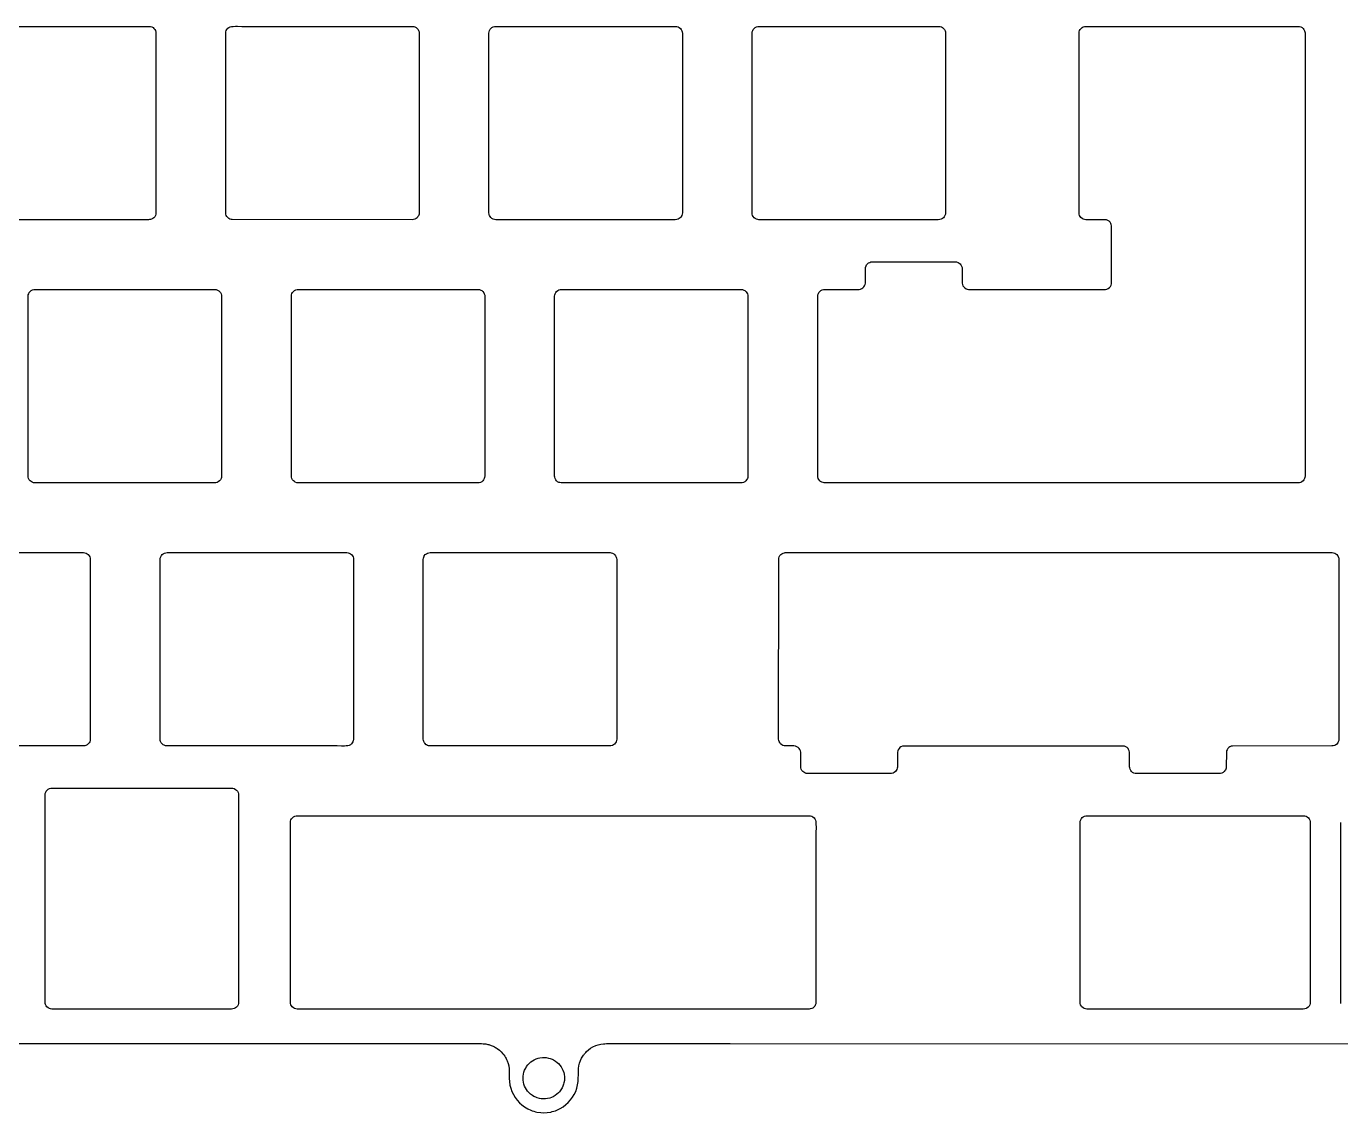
# Model space of a CAD drawing. Extents: x 6 to 353, y 2 to 332.
# Drawn here: x 193.6 to 288.8, y 202.5 to 281.2 of the extents above; entities that cross this region are included whole.
import ezdxf

# ---------------------------------------------------------------- set-up
doc = ezdxf.new("R2010")
doc.units = 0
doc.layers.get('0').update_dxf_attribs({"linetype": 'CONTINUOUS'})

msp = doc.modelspace()

# ---------------------------------------------------------------- linework, layer by layer
for p, q in [((189.502, 281.15), (202.501, 281.15)), ((202.501, 281.15), (202.606, 281.138)), ((202.606, 281.138), (202.696, 281.11)), ((202.696, 281.11), (202.789, 281.057)), ((202.789, 281.057), (202.853, 281.003)), ((202.853, 281.003), (202.914, 280.93)), ((202.914, 280.93), (202.962, 280.84)), ((202.962, 280.84), (202.991, 280.738)), ((202.991, 280.738), (203, 280.648)), ((208.05, 267.65), (208.051, 280.659)), ((208.051, 280.659), (208.063, 280.759)), ((208.063, 280.759), (208.089, 280.843)), ((208.089, 280.843), (208.138, 280.932)), ((208.138, 280.932), (208.208, 281.013)), ((208.208, 281.013), (208.285, 281.073)), ((208.285, 281.073), (208.362, 281.113)), ((208.362, 281.113), (208.457, 281.141)), ((221.552, 281.15), (221.656, 281.138)), ((221.656, 281.138), (221.746, 281.109)), ((221.746, 281.109), (221.829, 281.064)), ((221.829, 281.064), (221.904, 281.003)), ((221.904, 281.003), (221.967, 280.925)), ((221.967, 280.925), (222.012, 280.841)), ((222.012, 280.841), (222.041, 280.745)), ((222.041, 280.745), (222.05, 280.648)), ((227.1, 267.65), (227.101, 280.659)), ((227.101, 280.659), (227.112, 280.756)), ((227.112, 280.756), (227.139, 280.843)), ((227.139, 280.843), (227.19, 280.935)), ((227.19, 280.935), (227.25, 281.006)), ((227.25, 281.006), (227.322, 281.065)), ((227.322, 281.065), (227.41, 281.112)), ((227.41, 281.112), (227.512, 281.141)), ((227.512, 281.141), (227.605, 281.15)), ((227.605, 281.15), (240.603, 281.15)), ((240.603, 281.15), (240.705, 281.138)), ((240.705, 281.138), (240.793, 281.111)), ((240.793, 281.111), (240.878, 281.066)), ((240.878, 281.066), (240.957, 281)), ((240.957, 281), (241.016, 280.926)), ((241.016, 280.926), (241.064, 280.835)), ((241.064, 280.835), (241.09, 280.749)), ((241.09, 280.749), (241.1, 280.637)), ((246.15, 267.65), (246.151, 280.659)), ((246.151, 280.659), (246.162, 280.754)), ((246.162, 280.754), (246.194, 280.853)), ((246.194, 280.853), (246.236, 280.93)), ((246.236, 280.93), (246.297, 281.003)), ((246.297, 281.003), (246.373, 281.066)), ((246.373, 281.066), (246.464, 281.113)), ((246.464, 281.113), (246.562, 281.141)), ((246.562, 281.141), (246.655, 281.15)), ((246.655, 281.15), (259.664, 281.148)), ((259.664, 281.148), (259.75, 281.14)), ((259.75, 281.14), (259.857, 281.103)), ((259.857, 281.103), (259.932, 281.062)), ((259.932, 281.062), (260.012, 280.993)), ((260.012, 280.993), (260.068, 280.923)), ((260.068, 280.923), (260.114, 280.835)), ((260.114, 280.835), (260.14, 280.747)), ((260.14, 280.747), (260.15, 280.648)), ((269.81, 267.65), (269.811, 280.659)), ((269.811, 280.659), (269.822, 280.755)), ((269.822, 280.755), (269.851, 280.847)), ((269.851, 280.847), (269.897, 280.931)), ((269.897, 280.931), (269.959, 281.005)), ((269.959, 281.005), (270.035, 281.067)), ((270.035, 281.067), (270.121, 281.112)), ((270.121, 281.112), (270.217, 281.141)), ((285.681, 281.149), (285.773, 281.138)), ((285.773, 281.138), (285.865, 281.11)), ((285.865, 281.11), (285.956, 281.059)), ((285.956, 281.059), (286.028, 280.997)), ((286.028, 280.997), (286.086, 280.927)), ((286.086, 280.927), (286.133, 280.836)), ((286.133, 280.836), (286.161, 280.745)), ((203, 280.648), (203, 267.65)), ((222.05, 280.648), (222.05, 267.65)), ((241.1, 280.637), (241.1, 267.65)), ((260.15, 280.648), (260.15, 267.65)), ((202.914, 267.37), (202.853, 267.296)), ((202.961, 267.456), (202.914, 267.37)), ((202.989, 267.548), (202.961, 267.456)), ((203, 267.65), (202.989, 267.548)), ((208.059, 267.557), (208.05, 267.65)), ((208.088, 267.46), (208.059, 267.557)), ((208.125, 267.39), (208.088, 267.46)), ((208.194, 267.299), (208.125, 267.39)), ((221.965, 267.372), (221.903, 267.297)), ((221.994, 267.425), (221.965, 267.372)), ((222.04, 267.553), (221.994, 267.425)), ((222.05, 267.65), (222.04, 267.553)), ((227.109, 267.557), (227.1, 267.65)), ((227.127, 267.494), (227.109, 267.557)), ((227.138, 267.461), (227.127, 267.494)), ((227.183, 267.374), (227.138, 267.461)), ((227.243, 267.301), (227.183, 267.374)), ((240.989, 267.34), (240.947, 267.291)), ((241.06, 267.455), (240.989, 267.34)), ((241.087, 267.541), (241.06, 267.455)), ((241.1, 267.65), (241.087, 267.541)), ((246.159, 267.557), (246.15, 267.65)), ((246.187, 267.462), (246.159, 267.557)), ((246.23, 267.38), (246.187, 267.462)), ((246.296, 267.298), (246.23, 267.38)), ((260.048, 267.351), (260.002, 267.295)), ((260.106, 267.447), (260.048, 267.351)), ((260.139, 267.549), (260.106, 267.447)), ((260.15, 267.65), (260.139, 267.549)), ((269.819, 267.557), (269.81, 267.65)), ((269.848, 267.461), (269.819, 267.557)), ((269.893, 267.375), (269.848, 267.461)), ((269.948, 267.307), (269.893, 267.375)), ((202.689, 267.187), (202.596, 267.16)), ((202.778, 267.235), (202.689, 267.187)), ((202.853, 267.296), (202.778, 267.235)), ((208.272, 267.234), (208.194, 267.299)), ((208.353, 267.191), (208.272, 267.234)), ((208.446, 267.162), (208.353, 267.191)), ((208.51, 267.154), (208.446, 267.162)), ((221.54, 267.15), (208.51, 267.154)), ((221.644, 267.159), (221.54, 267.15)), ((221.736, 267.187), (221.644, 267.159)), ((221.827, 267.234), (221.736, 267.187)), ((221.903, 267.297), (221.827, 267.234)), ((227.32, 267.236), (227.243, 267.301)), ((227.406, 267.19), (227.32, 267.236)), ((227.499, 267.161), (227.406, 267.19)), ((227.605, 267.15), (227.499, 267.161)), ((240.591, 267.15), (227.605, 267.15)), ((240.691, 267.159), (240.591, 267.15)), ((240.792, 267.188), (240.691, 267.159)), ((240.87, 267.23), (240.792, 267.188)), ((240.947, 267.291), (240.87, 267.23)), ((246.372, 267.235), (246.296, 267.298)), ((246.456, 267.19), (246.372, 267.235)), ((246.551, 267.16), (246.456, 267.19)), ((246.634, 267.152), (246.551, 267.16)), ((259.839, 267.187), (259.729, 267.158)), ((259.926, 267.234), (259.839, 267.187)), ((260.002, 267.295), (259.926, 267.234)), ((270.026, 267.239), (269.948, 267.307)), ((270.111, 267.192), (270.026, 267.239)), ((270.208, 267.161), (270.111, 267.192)), ((270.3, 267.151), (270.208, 267.161)), ((271.72, 267.147), (270.3, 267.151)), ((271.808, 267.13), (271.72, 267.147)), ((271.905, 267.091), (271.808, 267.13)), ((271.981, 267.041), (271.905, 267.091)), ((272.056, 266.967), (271.981, 267.041)), ((272.113, 266.882), (272.056, 266.967)), ((272.147, 266.798), (272.113, 266.882)), ((272.167, 266.7), (272.147, 266.798)), ((254.348, 262.557), (254.35, 263.596)), ((254.35, 263.596), (254.361, 263.701)), ((254.361, 263.701), (254.397, 263.807)), ((254.397, 263.807), (254.436, 263.88)), ((254.436, 263.88), (254.497, 263.954)), ((254.497, 263.954), (254.579, 264.019)), ((254.579, 264.019), (254.665, 264.063)), ((254.665, 264.063), (254.753, 264.09)), ((254.753, 264.09), (254.853, 264.1)), ((254.853, 264.1), (260.855, 264.099)), ((260.855, 264.099), (260.95, 264.09)), ((260.95, 264.09), (261.065, 264.049)), ((261.065, 264.049), (261.146, 264)), ((261.146, 264), (261.208, 263.948)), ((261.208, 263.948), (261.266, 263.877)), ((261.266, 263.877), (261.314, 263.783)), ((261.314, 263.783), (261.341, 263.689)), ((261.341, 263.689), (261.35, 263.596)), ((261.35, 263.596), (261.353, 262.547)), ((193.751, 261.608), (193.761, 261.701)), ((193.761, 261.701), (193.79, 261.795)), ((193.79, 261.795), (193.835, 261.878)), ((193.835, 261.878), (193.903, 261.959)), ((193.903, 261.959), (193.979, 262.019)), ((193.979, 262.019), (194.061, 262.063)), ((194.061, 262.063), (194.165, 262.092)), ((207.251, 262.1), (207.362, 262.086)), ((207.362, 262.086), (207.444, 262.06)), ((207.444, 262.06), (207.546, 262.001)), ((207.546, 262.001), (207.607, 261.95)), ((207.607, 261.95), (207.669, 261.871)), ((207.669, 261.871), (207.712, 261.791)), ((207.712, 261.791), (207.743, 261.677)), ((212.801, 261.608), (212.811, 261.702)), ((212.811, 261.702), (212.842, 261.798)), ((212.842, 261.798), (212.884, 261.877)), ((212.884, 261.877), (212.948, 261.955)), ((212.948, 261.955), (213.021, 262.014)), ((213.021, 262.014), (213.114, 262.063)), ((213.114, 262.063), (213.21, 262.091)), ((226.306, 262.099), (226.413, 262.086)), ((226.413, 262.086), (226.504, 262.055)), ((226.504, 262.055), (226.579, 262.015)), ((226.579, 262.015), (226.652, 261.954)), ((226.652, 261.954), (226.722, 261.866)), ((226.722, 261.866), (226.763, 261.789)), ((226.763, 261.789), (226.793, 261.676)), ((231.851, 261.608), (231.861, 261.701)), ((231.861, 261.701), (231.89, 261.794)), ((231.89, 261.794), (231.935, 261.878)), ((231.935, 261.878), (232.002, 261.958)), ((232.002, 261.958), (232.077, 262.018)), ((232.077, 262.018), (232.162, 262.063)), ((232.162, 262.063), (232.267, 262.092)), ((232.267, 262.092), (232.357, 262.1)), ((232.357, 262.1), (245.35, 262.1)), ((245.35, 262.1), (245.462, 262.086)), ((245.462, 262.086), (245.543, 262.061)), ((245.543, 262.061), (245.63, 262.014)), ((245.63, 262.014), (245.722, 261.931)), ((245.722, 261.931), (245.777, 261.856)), ((245.777, 261.856), (245.812, 261.791)), ((245.812, 261.791), (245.843, 261.676)), ((250.901, 261.608), (250.911, 261.702)), ((250.911, 261.702), (250.942, 261.798)), ((250.942, 261.798), (250.986, 261.88)), ((250.986, 261.88), (251.057, 261.962)), ((251.057, 261.962), (251.131, 262.02)), ((251.131, 262.02), (251.216, 262.064)), ((251.216, 262.064), (251.308, 262.091)), ((253.895, 262.102), (253.994, 262.121)), ((253.994, 262.121), (254.088, 262.161)), ((254.088, 262.161), (254.171, 262.217)), ((254.171, 262.217), (254.238, 262.285)), ((254.238, 262.285), (254.292, 262.366)), ((254.292, 262.366), (254.33, 262.46)), ((254.33, 262.46), (254.348, 262.557)), ((261.353, 262.547), (261.373, 262.45)), ((261.373, 262.45), (261.41, 262.363)), ((261.41, 262.363), (261.461, 262.286)), ((261.461, 262.286), (261.534, 262.213)), ((261.534, 262.213), (261.63, 262.152)), ((261.63, 262.152), (261.709, 262.121)), ((261.709, 262.121), (261.805, 262.102)), ((261.805, 262.102), (271.72, 262.103)), ((271.72, 262.103), (271.819, 262.123)), ((271.819, 262.123), (271.924, 262.17)), ((271.924, 262.17), (272.016, 262.24)), ((272.016, 262.24), (272.083, 262.318)), ((272.083, 262.318), (272.133, 262.412)), ((272.133, 262.412), (272.161, 262.506)), ((193.75, 248.599), (193.751, 261.608)), ((212.8, 248.599), (212.801, 261.608)), ((193.76, 248.503), (193.75, 248.599)), ((193.787, 248.411), (193.76, 248.503)), ((193.834, 248.323), (193.787, 248.411)), ((193.894, 248.25), (193.834, 248.323)), ((207.663, 248.32), (207.598, 248.242)), ((207.711, 248.407), (207.663, 248.32)), ((207.739, 248.499), (207.711, 248.407)), ((207.75, 248.599), (207.739, 248.499)), ((212.81, 248.504), (212.8, 248.599)), ((212.837, 248.414), (212.81, 248.504)), ((212.884, 248.323), (212.837, 248.414)), ((212.944, 248.25), (212.884, 248.323)), ((226.713, 248.319), (226.654, 248.247)), ((226.761, 248.407), (226.713, 248.319)), ((226.789, 248.499), (226.761, 248.407)), ((226.8, 248.599), (226.789, 248.499)), ((231.888, 248.411), (231.859, 248.506)), ((231.932, 248.326), (231.888, 248.411)), ((231.996, 248.248), (231.932, 248.326)), ((245.754, 248.309), (245.704, 248.247)), ((245.811, 248.406), (245.754, 248.309)), ((245.839, 248.499), (245.811, 248.406)), ((245.85, 248.599), (245.839, 248.499)), ((250.937, 248.411), (250.907, 248.525)), ((250.98, 248.331), (250.937, 248.411)), ((251.044, 248.25), (250.98, 248.331)), ((286.08, 248.316), (286.021, 248.245)), ((286.131, 248.407), (286.08, 248.316)), ((286.159, 248.497), (286.131, 248.407)), ((286.17, 248.599), (286.159, 248.497)), ((193.969, 248.187), (193.894, 248.25)), ((194.052, 248.142), (193.969, 248.187)), ((194.149, 248.111), (194.052, 248.142)), ((194.217, 248.103), (194.149, 248.111)), ((207.244, 248.1), (194.217, 248.103)), ((207.338, 248.109), (207.244, 248.1)), ((207.432, 248.135), (207.338, 248.109)), ((207.502, 248.171), (207.432, 248.135)), ((207.598, 248.242), (207.502, 248.171)), ((213.087, 248.15), (213.019, 248.187)), ((213.197, 248.111), (213.087, 248.15)), ((213.294, 248.101), (213.197, 248.111)), ((226.294, 248.1), (213.294, 248.101)), ((226.388, 248.109), (226.294, 248.1)), ((226.482, 248.135), (226.388, 248.109)), ((226.578, 248.185), (226.482, 248.135)), ((226.654, 248.247), (226.578, 248.185)), ((232.073, 248.184), (231.996, 248.248)), ((232.161, 248.137), (232.073, 248.184)), ((232.227, 248.118), (232.161, 248.137)), ((232.325, 248.102), (232.227, 248.118)), ((245.344, 248.1), (232.325, 248.102)), ((245.437, 248.109), (245.344, 248.1)), ((245.532, 248.135), (245.437, 248.109)), ((245.628, 248.185), (245.532, 248.135)), ((245.704, 248.247), (245.628, 248.185)), ((251.101, 248.202), (251.044, 248.25)), ((251.199, 248.143), (251.101, 248.202)), ((251.28, 248.117), (251.199, 248.143)), ((251.363, 248.104), (251.28, 248.117)), ((285.858, 248.137), (285.76, 248.109)), ((285.948, 248.184), (285.858, 248.137)), ((286.021, 248.245), (285.948, 248.184)), ((184.75, 243.05), (197.759, 243.049)), ((197.759, 243.049), (197.854, 243.039)), ((197.854, 243.039), (197.953, 243.006)), ((197.953, 243.006), (198.03, 242.964)), ((198.03, 242.964), (198.103, 242.903)), ((198.103, 242.903), (198.166, 242.827)), ((198.166, 242.827), (198.211, 242.742)), ((198.211, 242.742), (198.241, 242.639)), ((198.241, 242.639), (198.25, 242.546)), ((203.301, 242.557), (203.311, 242.651)), ((203.311, 242.651), (203.326, 242.702)), ((203.326, 242.702), (203.392, 242.837)), ((203.392, 242.837), (203.45, 242.906)), ((203.45, 242.906), (203.524, 242.967)), ((203.524, 242.967), (203.613, 243.013)), ((203.613, 243.013), (203.708, 243.041)), ((203.708, 243.041), (203.801, 243.05)), ((203.801, 243.05), (216.81, 243.049)), ((216.81, 243.049), (216.901, 243.039)), ((216.901, 243.039), (216.993, 243.011)), ((216.993, 243.011), (217.091, 242.955)), ((217.091, 242.955), (217.155, 242.901)), ((217.155, 242.901), (217.219, 242.821)), ((217.219, 242.821), (217.262, 242.741)), ((217.262, 242.741), (217.292, 242.637)), ((222.351, 242.557), (222.36, 242.646)), ((222.363, 242.659), (222.417, 242.795)), ((222.424, 242.806), (222.496, 242.903)), ((222.496, 242.903), (222.576, 242.967)), ((222.576, 242.967), (222.664, 243.013)), ((222.664, 243.013), (222.758, 243.041)), ((222.758, 243.041), (222.851, 243.05)), ((222.851, 243.05), (235.867, 243.048)), ((235.867, 243.048), (235.956, 243.038)), ((235.956, 243.038), (236.042, 243.011)), ((236.042, 243.011), (236.133, 242.962)), ((236.133, 242.962), (236.207, 242.899)), ((236.207, 242.899), (236.267, 242.826)), ((236.267, 242.826), (236.316, 242.729)), ((236.316, 242.729), (236.341, 242.639)), ((236.341, 242.639), (236.35, 242.546)), ((248.071, 242.557), (248.081, 242.651)), ((248.081, 242.651), (248.109, 242.743)), ((248.109, 242.743), (248.157, 242.831)), ((248.157, 242.831), (248.222, 242.908)), ((248.222, 242.908), (248.296, 242.968)), ((248.296, 242.968), (248.399, 243.018)), ((248.399, 243.018), (248.5, 243.043)), ((288.126, 243.049), (288.221, 243.039)), ((288.221, 243.039), (288.315, 243.01)), ((288.315, 243.01), (288.403, 242.962)), ((288.403, 242.962), (288.474, 242.903)), ((288.474, 242.903), (288.538, 242.823)), ((288.538, 242.823), (288.594, 242.7)), ((288.594, 242.7), (288.612, 242.637)), ((198.25, 242.546), (198.25, 229.548)), ((203.3, 229.548), (203.301, 242.557)), ((222.35, 229.548), (222.351, 242.557)), ((236.35, 242.546), (236.35, 229.548)), ((248.07, 229.548), (248.071, 242.557)), ((198.211, 229.357), (198.166, 229.273)), ((198.238, 229.444), (198.211, 229.357)), ((198.25, 229.548), (198.238, 229.444)), ((203.31, 229.452), (203.3, 229.548)), ((203.33, 229.386), (203.31, 229.452)), ((203.383, 229.274), (203.33, 229.386)), ((217.257, 229.35), (217.213, 229.269)), ((217.283, 229.428), (217.257, 229.35)), ((217.3, 229.547), (217.283, 229.428)), ((222.36, 229.452), (222.35, 229.548)), ((222.38, 229.386), (222.36, 229.452)), ((222.433, 229.274), (222.38, 229.386)), ((236.31, 229.354), (236.262, 229.268)), ((236.339, 229.449), (236.31, 229.354)), ((236.35, 229.548), (236.339, 229.449)), ((248.081, 229.449), (248.07, 229.548)), ((248.106, 229.367), (248.081, 229.449)), ((248.144, 229.291), (248.106, 229.367)), ((248.212, 229.202), (248.144, 229.291)), ((288.577, 229.35), (288.532, 229.268)), ((288.61, 229.452), (288.577, 229.35)), ((288.62, 229.548), (288.61, 229.452)), ((197.748, 229.05), (184.749, 229.05)), ((197.842, 229.059), (197.748, 229.05)), ((197.936, 229.087), (197.842, 229.059)), ((198.023, 229.132), (197.936, 229.087)), ((198.104, 229.197), (198.023, 229.132)), ((198.166, 229.273), (198.104, 229.197)), ((203.408, 229.243), (203.383, 229.274)), ((203.516, 229.14), (203.408, 229.243)), ((203.59, 229.098), (203.527, 229.132)), ((203.695, 229.062), (203.59, 229.098)), ((203.801, 229.05), (203.695, 229.062)), ((216.992, 229.088), (216.891, 229.059)), ((217.074, 229.133), (216.992, 229.088)), ((217.153, 229.196), (217.074, 229.133)), ((217.213, 229.269), (217.153, 229.196)), ((222.458, 229.243), (222.433, 229.274)), ((222.564, 229.141), (222.458, 229.243)), ((222.655, 229.09), (222.575, 229.133)), ((222.735, 229.065), (222.655, 229.09)), ((222.85, 229.05), (222.735, 229.065)), ((236.043, 229.089), (235.93, 229.058)), ((236.128, 229.134), (236.043, 229.089)), ((236.196, 229.19), (236.128, 229.134)), ((236.262, 229.268), (236.196, 229.19)), ((248.292, 229.135), (248.212, 229.202)), ((248.375, 229.09), (248.292, 229.135)), ((248.464, 229.062), (248.375, 229.09)), ((248.567, 229.05), (248.464, 229.062)), ((249.162, 229.05), (248.567, 229.05)), ((249.282, 229.037), (249.162, 229.05)), ((249.393, 228.997), (249.282, 229.037)), ((249.489, 228.935), (249.393, 228.997)), ((249.554, 228.87), (249.489, 228.935)), ((249.612, 228.784), (249.554, 228.87)), ((249.648, 228.696), (249.612, 228.784)), ((249.667, 228.604), (249.648, 228.696)), ((249.67, 227.55), (249.667, 228.604)), ((256.673, 228.601), (256.667, 227.517)), ((256.69, 228.691), (256.673, 228.601)), ((256.724, 228.776), (256.69, 228.691)), ((256.782, 228.866), (256.724, 228.776)), ((256.852, 228.935), (256.782, 228.866)), ((256.921, 228.983), (256.852, 228.935)), ((257.026, 229.029), (256.921, 228.983)), ((257.113, 229.046), (257.026, 229.029)), ((273.018, 229.048), (257.113, 229.046)), ((273.105, 229.031), (273.018, 229.048)), ((273.202, 228.993), (273.105, 229.031)), ((273.286, 228.937), (273.202, 228.993)), ((273.359, 228.864), (273.286, 228.937)), ((273.399, 228.806), (273.359, 228.864)), ((273.448, 228.697), (273.399, 228.806)), ((273.468, 228.595), (273.448, 228.697)), ((273.47, 227.55), (273.468, 228.595)), ((280.473, 228.601), (280.467, 227.517)), ((280.49, 228.691), (280.473, 228.601)), ((280.524, 228.776), (280.49, 228.691)), ((280.583, 228.866), (280.524, 228.776)), ((280.648, 228.932), (280.583, 228.866)), ((280.733, 228.99), (280.648, 228.932)), ((280.821, 229.027), (280.733, 228.99)), ((280.918, 229.047), (280.821, 229.027)), ((288.115, 229.05), (280.918, 229.047)), ((288.21, 229.059), (288.115, 229.05)), ((288.304, 229.086), (288.21, 229.059)), ((288.373, 229.121), (288.304, 229.086)), ((288.47, 229.193), (288.373, 229.121)), ((288.532, 229.268), (288.47, 229.193)), ((249.678, 227.468), (249.67, 227.55)), ((249.707, 227.362), (249.678, 227.468)), ((256.658, 227.444), (256.628, 227.352)), ((256.667, 227.517), (256.658, 227.444)), ((273.478, 227.468), (273.47, 227.55)), ((273.507, 227.363), (273.478, 227.468)), ((280.457, 227.443), (280.403, 227.305)), ((280.467, 227.517), (280.46, 227.457)), ((249.753, 227.276), (249.707, 227.362)), ((249.817, 227.196), (249.753, 227.276)), ((249.882, 227.143), (249.817, 227.196)), ((249.964, 227.096), (249.882, 227.143)), ((250.057, 227.064), (249.964, 227.096)), ((250.165, 227.051), (250.057, 227.064)), ((256.165, 227.05), (250.165, 227.051)), ((256.246, 227.058), (256.165, 227.05)), ((256.349, 227.084), (256.246, 227.058)), ((256.44, 227.13), (256.349, 227.084)), ((256.518, 227.192), (256.44, 227.13)), ((256.583, 227.269), (256.518, 227.192)), ((256.628, 227.352), (256.583, 227.269)), ((273.548, 227.285), (273.507, 227.363)), ((273.614, 227.2), (273.548, 227.285)), ((273.692, 227.134), (273.614, 227.2)), ((273.774, 227.091), (273.692, 227.134)), ((273.863, 227.063), (273.774, 227.091)), ((273.968, 227.05), (273.863, 227.063)), ((279.968, 227.05), (273.968, 227.05)), ((280.061, 227.059), (279.968, 227.05)), ((280.149, 227.084), (280.061, 227.059)), ((280.246, 227.133), (280.149, 227.084)), ((280.322, 227.195), (280.246, 227.133)), ((280.396, 227.293), (280.322, 227.195)), ((194.98, 225.501), (194.991, 225.6)), ((194.984, 210.456), (194.98, 225.501)), ((194.991, 225.6), (195.02, 225.695)), ((195.02, 225.695), (195.064, 225.777)), ((195.064, 225.777), (195.125, 225.852)), ((195.125, 225.852), (195.206, 225.918)), ((195.206, 225.918), (195.299, 225.965)), ((195.299, 225.965), (195.392, 225.991)), ((195.392, 225.991), (195.485, 226)), ((195.485, 226), (208.515, 225.996)), ((208.515, 225.996), (208.576, 225.99)), ((208.576, 225.99), (208.671, 225.962)), ((208.671, 225.962), (208.766, 225.909)), ((208.766, 225.909), (208.836, 225.85)), ((208.836, 225.85), (208.9, 225.769)), ((208.9, 225.769), (208.942, 225.691)), ((208.942, 225.691), (208.971, 225.587)), ((208.971, 225.587), (208.98, 225.494)), ((208.98, 225.494), (208.98, 210.502)), ((212.731, 223.507), (212.741, 223.601)), ((212.741, 223.601), (212.77, 223.695)), ((212.77, 223.695), (212.819, 223.783)), ((212.819, 223.783), (212.883, 223.858)), ((212.883, 223.858), (212.953, 223.916)), ((212.953, 223.916), (213.049, 223.965)), ((213.049, 223.965), (213.145, 223.992)), ((250.268, 224), (250.371, 223.989)), ((250.371, 223.989), (250.462, 223.961)), ((250.462, 223.961), (250.549, 223.915)), ((250.549, 223.915), (250.632, 223.843)), ((250.632, 223.843), (250.687, 223.776)), ((250.687, 223.776), (250.738, 223.672)), ((250.738, 223.672), (250.762, 223.587)), ((269.891, 223.507), (269.901, 223.601)), ((269.901, 223.601), (269.93, 223.696)), ((269.93, 223.696), (269.989, 223.795)), ((269.989, 223.795), (270.046, 223.861)), ((270.046, 223.861), (270.111, 223.915)), ((270.111, 223.915), (270.201, 223.962)), ((270.201, 223.962), (270.296, 223.991)), ((286.052, 224), (286.147, 223.99)), ((286.147, 223.99), (286.242, 223.962)), ((286.242, 223.962), (286.334, 223.911)), ((286.334, 223.911), (286.41, 223.846)), ((286.41, 223.846), (286.467, 223.776)), ((286.467, 223.776), (286.514, 223.683)), ((286.514, 223.683), (286.542, 223.578)), ((286.542, 223.578), (286.55, 223.496)), ((286.55, 223.496), (286.549, 210.492)), ((194.99, 210.402), (194.984, 210.456)), ((195.011, 210.333), (194.99, 210.402)), ((195.061, 210.228), (195.011, 210.333)), ((208.94, 210.306), (208.895, 210.222)), ((208.97, 210.403), (208.94, 210.306)), ((208.98, 210.502), (208.97, 210.403)), ((212.765, 210.318), (212.738, 210.416)), ((212.812, 210.226), (212.765, 210.318)), ((250.722, 210.29), (250.685, 210.222)), ((250.755, 210.383), (250.722, 210.29)), ((250.769, 210.494), (250.755, 210.383)), ((269.927, 210.313), (269.898, 210.412)), ((269.988, 210.205), (269.927, 210.313)), ((286.51, 210.305), (286.46, 210.215)), ((286.54, 210.402), (286.51, 210.305)), ((286.549, 210.492), (286.54, 210.402)), ((195.114, 210.162), (195.061, 210.228)), ((195.197, 210.088), (195.114, 210.162)), ((195.287, 210.039), (195.197, 210.088)), ((195.369, 210.014), (195.287, 210.039)), ((195.474, 210.001), (195.369, 210.014)), ((208.656, 210.034), (208.575, 210.009)), ((208.757, 210.084), (208.656, 210.034)), ((208.831, 210.144), (208.757, 210.084)), ((208.895, 210.222), (208.831, 210.144)), ((212.864, 210.162), (212.812, 210.226)), ((212.947, 210.089), (212.864, 210.162)), ((213.037, 210.039), (212.947, 210.089)), ((213.131, 210.01), (213.037, 210.039)), ((213.226, 210.001), (213.131, 210.01)), ((250.268, 210), (213.226, 210.001)), ((250.36, 210.009), (250.268, 210)), ((250.463, 210.039), (250.36, 210.009)), ((250.538, 210.079), (250.463, 210.039)), ((250.622, 210.145), (250.538, 210.079)), ((250.685, 210.222), (250.622, 210.145)), ((270.024, 210.162), (269.988, 210.205)), ((270.107, 210.088), (270.024, 210.162)), ((270.193, 210.041), (270.107, 210.088)), ((270.285, 210.012), (270.193, 210.041)), ((270.372, 210.002), (270.285, 210.012)), ((286.041, 210), (270.372, 210.002)), ((286.147, 210.01), (286.041, 210)), ((286.241, 210.038), (286.147, 210.01)), ((286.299, 210.069), (286.241, 210.038)), ((286.39, 210.135), (286.299, 210.069)), ((286.46, 210.215), (286.39, 210.135)), ((234.844, 207.362), (234.999, 207.416)), ((234.999, 207.416), (235.188, 207.463)), ((235.188, 207.463), (235.385, 207.49)), ((227.687, 207.158), (227.859, 207.028)), ((227.859, 207.028), (227.984, 206.914)), ((227.984, 206.914), (228.113, 206.772)), ((230.523, 206.395), (230.667, 206.443)), ((230.667, 206.443), (230.781, 206.472)), ((230.781, 206.472), (230.973, 206.495)), ((230.973, 206.495), (231.075, 206.5)), ((231.075, 206.5), (231.242, 206.489)), ((231.242, 206.489), (231.402, 206.461)), ((231.402, 206.461), (231.529, 206.427)), ((234.162, 206.92), (234.301, 207.045)), ((234.301, 207.045), (234.462, 207.164)), ((234.462, 207.164), (234.628, 207.264)), ((234.628, 207.264), (234.844, 207.362)), ((228.421, 206.256), (228.488, 206.064)), ((228.488, 206.064), (228.532, 205.888)), ((228.532, 205.888), (228.561, 205.681)), ((229.637, 205.441), (229.686, 205.577)), ((229.686, 205.577), (229.76, 205.728)), ((229.76, 205.728), (229.826, 205.837)), ((229.826, 205.837), (229.917, 205.959)), ((229.917, 205.959), (230.037, 206.086)), ((230.037, 206.086), (230.144, 206.178)), ((230.144, 206.178), (230.258, 206.26)), ((230.258, 206.26), (230.365, 206.324)), ((230.365, 206.324), (230.523, 206.395)), ((231.529, 206.427), (231.688, 206.365)), ((231.688, 206.365), (231.785, 206.318)), ((231.785, 206.318), (231.92, 206.235)), ((231.92, 206.235), (232.046, 206.137)), ((232.046, 206.137), (232.134, 206.057)), ((232.134, 206.057), (232.229, 205.951)), ((232.229, 205.951), (232.318, 205.832)), ((232.318, 205.832), (232.404, 205.684)), ((232.404, 205.684), (232.457, 205.57)), ((232.457, 205.57), (232.511, 205.412)), ((233.581, 205.703), (233.608, 205.888)), ((233.608, 205.888), (233.656, 206.08)), ((233.656, 206.08), (233.728, 206.276)), ((233.728, 206.276), (233.806, 206.442)), ((228.582, 204.759), (228.619, 204.506)), ((229.571, 205.013), (229.578, 205.149)), ((229.577, 204.856), (229.571, 205.013)), ((229.597, 204.722), (229.577, 204.856)), ((229.578, 205.149), (229.599, 205.294)), ((229.635, 204.563), (229.597, 204.722)), ((229.599, 205.294), (229.637, 205.441)), ((229.684, 204.428), (229.635, 204.563)), ((232.506, 204.567), (232.452, 204.419)), ((232.528, 204.657), (232.506, 204.567)), ((232.511, 205.412), (232.543, 205.282)), ((232.56, 204.833), (232.528, 204.657)), ((232.543, 205.282), (232.565, 205.104)), ((232.569, 204.99), (232.56, 204.833)), ((232.565, 205.104), (232.569, 204.99)), ((233.522, 204.513), (233.559, 204.76)), ((228.619, 204.506), (228.679, 204.269)), ((228.679, 204.269), (228.763, 204.037)), ((228.763, 204.037), (228.867, 203.818)), ((228.867, 203.818), (228.991, 203.611)), ((228.991, 203.611), (229.138, 203.413)), ((229.745, 204.298), (229.684, 204.428)), ((229.822, 204.169), (229.745, 204.298)), ((229.901, 204.061), (229.822, 204.169)), ((230.008, 203.941), (229.901, 204.061)), ((230.113, 203.846), (230.008, 203.941)), ((230.258, 203.74), (230.113, 203.846)), ((230.356, 203.682), (230.258, 203.74)), ((230.498, 203.614), (230.356, 203.682)), ((230.584, 203.583), (230.498, 203.614)), ((231.64, 203.613), (231.501, 203.564)), ((231.738, 203.659), (231.64, 203.613)), ((231.898, 203.75), (231.738, 203.659)), ((232.021, 203.841), (231.898, 203.75)), ((232.132, 203.941), (232.021, 203.841)), ((232.207, 204.024), (232.132, 203.941)), ((232.316, 204.166), (232.207, 204.024)), ((232.392, 204.292), (232.316, 204.166)), ((232.452, 204.419), (232.392, 204.292)), ((233.012, 203.426), (233.158, 203.627)), ((233.158, 203.627), (233.277, 203.825)), ((233.277, 203.825), (233.381, 204.047)), ((233.381, 204.047), (233.464, 204.28)), ((233.464, 204.28), (233.522, 204.513)), ((229.138, 203.413), (229.322, 203.214)), ((229.322, 203.214), (229.486, 203.065)), ((229.486, 203.065), (229.683, 202.92)), ((229.683, 202.92), (229.918, 202.783)), ((229.918, 202.783), (230.123, 202.685)), ((230.77, 203.531), (230.584, 203.583)), ((230.883, 203.513), (230.77, 203.531)), ((231.063, 203.501), (230.883, 203.513)), ((231.198, 203.506), (231.063, 203.501)), ((231.331, 203.524), (231.198, 203.506)), ((231.501, 203.564), (231.331, 203.524)), ((232.021, 202.687), (232.253, 202.797)), ((232.253, 202.797), (232.464, 202.925)), ((232.464, 202.925), (232.673, 203.083)), ((232.673, 203.083), (232.838, 203.232)), ((232.838, 203.232), (233.012, 203.426)), ((230.577, 202.549), (230.851, 202.511)), ((230.851, 202.511), (231.074, 202.5)), ((231.074, 202.5), (231.317, 202.512)), ((231.317, 202.512), (231.573, 202.551))]:
    msp.add_line(p, q)
for points in [[(208.457, 281.141), (208.597, 281.15), (208.752, 281.154), (208.907, 281.154), (209.217, 281.15), (209.372, 281.15), (209.68, 281.15), (210.142, 281.15), (210.45, 281.15), (210.979, 281.15), (212.036, 281.15), (221.552, 281.15)], [(270.217, 281.141), (270.295, 281.147), (270.373, 281.15), (270.446, 281.15), (270.518, 281.15), (270.664, 281.15), (270.81, 281.15), (271.102, 281.15), (272.56, 281.15), (285.681, 281.149)], [(286.161, 280.745), (286.167, 280.68), (286.17, 280.615), (286.17, 280.548), (286.17, 280.48), (286.17, 280.408), (286.17, 280.263), (286.169, 277.444), (286.17, 248.599)], [(202.596, 267.16), (202.529, 267.154), (202.461, 267.15), (202.355, 267.15), (202.311, 267.15), (201.833, 267.15), (200.851, 267.15), (189.502, 267.15)], [(259.729, 267.158), (259.613, 267.151), (259.497, 267.148), (259.381, 267.147), (259.265, 267.147), (258.958, 267.15), (258.664, 267.151), (258.371, 267.15), (257.784, 267.15), (257.197, 267.15), (256.024, 267.151), (246.634, 267.152)], [(272.161, 262.506), (272.168, 262.593), (272.17, 262.681), (272.17, 262.765), (272.17, 262.849), (272.17, 263.018), (272.167, 266.7)], [(194.165, 262.092), (194.292, 262.101), (194.42, 262.105), (194.536, 262.105), (194.651, 262.103), (194.882, 262.1), (195.176, 262.099), (195.471, 262.1), (196.06, 262.1), (196.649, 262.1), (197.827, 262.1), (207.251, 262.1)], [(207.743, 261.677), (207.748, 261.606), (207.752, 261.535), (207.754, 261.464), (207.754, 261.392), (207.753, 261.171), (207.75, 260.95), (207.749, 260.63), (207.75, 260.311), (207.75, 259.74), (207.75, 259.183), (207.75, 257.511), (207.75, 248.599)], [(213.21, 262.091), (213.299, 262.098), (213.389, 262.102), (213.479, 262.104), (213.569, 262.104), (214.118, 262.099), (214.35, 262.099), (214.582, 262.1), (214.89, 262.1), (217.05, 262.1), (226.306, 262.099)], [(226.793, 261.676), (226.797, 261.62), (226.8, 261.564), (226.8, 261.504), (226.8, 261.444), (226.8, 261.388), (226.8, 261.277), (226.8, 248.599)], [(245.843, 261.676), (245.847, 261.62), (245.85, 261.564), (245.85, 261.504), (245.85, 261.444), (245.85, 261.388), (245.85, 261.277), (245.85, 248.599)], [(251.308, 262.091), (251.379, 262.097), (251.451, 262.1), (251.519, 262.1), (251.587, 262.1), (251.722, 262.1), (251.858, 262.1), (252.13, 262.1), (253.895, 262.102)], [(231.859, 248.506), (231.853, 248.574), (231.85, 248.643), (231.85, 248.763), (231.85, 248.819), (231.85, 248.93), (231.851, 261.608)], [(250.907, 248.525), (250.903, 248.584), (250.9, 248.643), (250.9, 248.763), (250.9, 248.819), (250.9, 248.93), (250.901, 261.608)], [(213.019, 248.187), (212.944, 248.25)], [(285.76, 248.109), (285.672, 248.103), (285.583, 248.1), (285.494, 248.1), (285.405, 248.1), (285.319, 248.1), (285.149, 248.1), (282.163, 248.101), (251.363, 248.104)], [(217.292, 242.637), (217.297, 242.586), (217.3, 242.535), (217.3, 242.486), (217.3, 242.436), (217.3, 242.392), (217.3, 242.302), (217.299, 240.602), (217.3, 229.547)], [(248.5, 243.043), (248.55, 243.047), (248.6, 243.05), (248.654, 243.05), (248.708, 243.05), (248.797, 243.05), (249.065, 243.05), (252.462, 243.05), (288.126, 243.049)], [(288.612, 242.637), (288.617, 242.586), (288.62, 242.535), (288.62, 242.486), (288.62, 242.436), (288.62, 242.392), (288.62, 242.302), (288.619, 240.602), (288.62, 229.548)], [(216.891, 229.059), (216.773, 229.052), (216.655, 229.048), (216.536, 229.047), (216.418, 229.047), (216.109, 229.05), (215.816, 229.051), (215.523, 229.05), (214.937, 229.05), (214.351, 229.05), (213.179, 229.05), (203.801, 229.05)], [(235.93, 229.058), (235.874, 229.053), (235.817, 229.05), (235.757, 229.05), (235.697, 229.05), (235.642, 229.05), (235.53, 229.05), (222.85, 229.05)], [(213.145, 223.992), (213.202, 223.997), (213.26, 224), (213.321, 224), (213.382, 224), (213.466, 224), (213.633, 224), (213.884, 224), (216.895, 224), (250.268, 224)], [(250.762, 223.587), (250.768, 223.469), (250.772, 223.351), (250.773, 223.232), (250.773, 223.114), (250.77, 222.805), (250.769, 222.512), (250.77, 222.219), (250.77, 221.633), (250.77, 221.046), (250.77, 219.874), (250.769, 210.494)], [(270.296, 223.991), (270.377, 223.997), (270.459, 224), (270.533, 224), (270.608, 224), (270.756, 224), (270.905, 224), (271.202, 224), (275.657, 224), (286.052, 224)], [(212.738, 210.416), (212.733, 210.478), (212.73, 210.541), (212.73, 210.603), (212.73, 210.664), (212.73, 210.788), (212.73, 210.911), (212.73, 211.158), (212.73, 212.393), (212.731, 223.507)], [(269.898, 210.412), (269.893, 210.476), (269.89, 210.54), (269.89, 210.6), (269.89, 210.661), (269.89, 210.716), (269.89, 210.827), (269.891, 223.507)], [(288.76, 210.403), (288.754, 210.472), (288.75, 210.541), (288.75, 210.602), (288.75, 210.664), (288.75, 210.788), (288.75, 210.911), (288.75, 211.158), (288.75, 212.393), (288.751, 223.507)], [(208.575, 210.009), (208.463, 210.001), (208.35, 209.997), (208.237, 209.996), (208.124, 209.996), (207.814, 210), (207.428, 210.001), (207.042, 210), (206.271, 210), (205.499, 210), (204.728, 210), (195.474, 210.001)], [(126.461, 207.489), (126.567, 207.496), (126.674, 207.5), (126.787, 207.501), (126.9, 207.5), (127.127, 207.5), (127.353, 207.5), (127.806, 207.5), (136.187, 207.5), (224.299, 207.5), (225.658, 207.5), (226.111, 207.5), (226.338, 207.5), (226.451, 207.501), (226.564, 207.5), (226.671, 207.496), (226.778, 207.488)], [(226.778, 207.488), (226.868, 207.476), (226.958, 207.461), (227.022, 207.447), (227.086, 207.43), (227.149, 207.412), (227.211, 207.392), (227.273, 207.371), (227.335, 207.347), (227.396, 207.32), (227.456, 207.291), (227.515, 207.26), (227.573, 207.228), (227.631, 207.194), (227.687, 207.158)], [(235.385, 207.49), (235.494, 207.496), (235.602, 207.5), (235.709, 207.5), (235.815, 207.5), (236.028, 207.5), (236.242, 207.5), (236.668, 207.5), (244.552, 207.5), (327.446, 207.499), (328.512, 207.499), (328.938, 207.499), (329.151, 207.499), (329.364, 207.499), (329.471, 207.5), (329.577, 207.499), (329.677, 207.495), (329.776, 207.489)], [(228.113, 206.772), (228.182, 206.68), (228.247, 206.585), (228.296, 206.506), (228.341, 206.425), (228.383, 206.341), (228.421, 206.256)], [(233.806, 206.442), (233.852, 206.523), (233.902, 206.602), (233.941, 206.658), (233.982, 206.713), (234.025, 206.766), (234.069, 206.819), (234.115, 206.87), (234.162, 206.92)], [(228.561, 205.681), (228.561, 205.45), (228.564, 205.22), (228.571, 204.989), (228.582, 204.759)], [(233.559, 204.76), (233.569, 204.995), (233.576, 205.231), (233.58, 205.467), (233.581, 205.703)], [(230.123, 202.685), (230.234, 202.644), (230.347, 202.608), (230.461, 202.576), (230.577, 202.549)], [(231.573, 202.551), (231.687, 202.578), (231.8, 202.61), (231.911, 202.646), (232.021, 202.687)]]:
    msp.add_lwpolyline(points)
at = {"extrusion": (0, 0, -1)}
for centre, start, end in [((-222.41, 242.641), 5.99318, 21.57481), ((-222.464, 242.776), 21.57481, 36.82019), ((-203.551, 229.176), 298.19864, 313.75563), ((-222.599, 229.177), 298.39892, 313.90181), ((-280.411, 227.462), 185.86754, 201.53705), ((-280.356, 227.323), 201.53705, 217.14391)]:
    msp.add_arc(centre, 0.05, start, end, dxfattribs=at)

doc.saveas('drawing.dxf')
